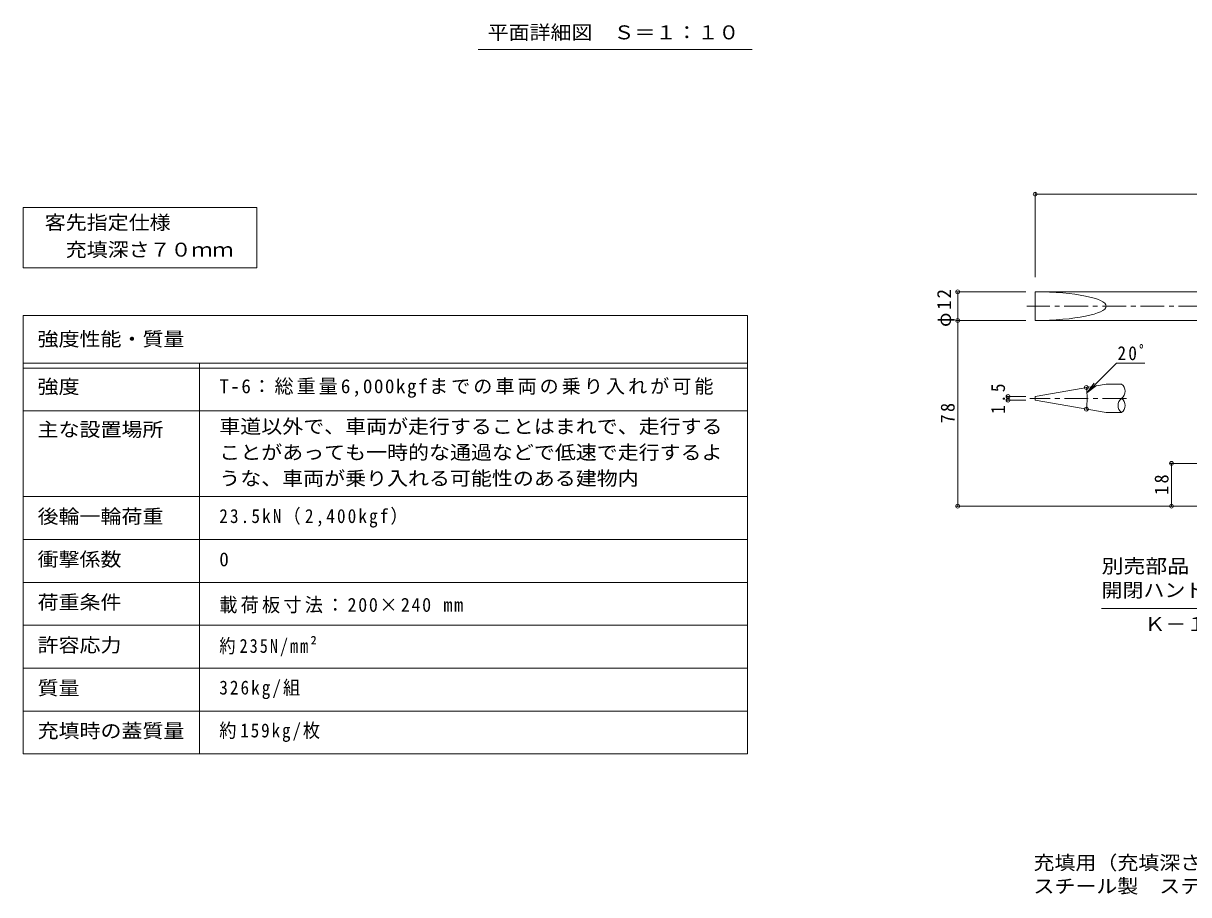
# Model space of a CAD drawing. Units: millimetres on the paper, enlarged 10 times, with parts at other scales. Extents: x -2621 to 2734, y -1962 to 1834.
# Drawn here: x -2620 to -174, y -1962 to -133 of the extents above; entities that cross this region are included whole.
import ezdxf
from ezdxf.enums import TextEntityAlignment as Align

# ---------------------------------------------------------------- set-up
doc = ezdxf.new("R2010")
doc.units = ezdxf.units.MM
doc.header["$LTSCALE"] = 10
doc.header["$PDMODE"] = 32
doc.header["$PDSIZE"] = 8
doc.linetypes.add('CHAIN1', pattern=[8, 5, -1, 1, -1])
for name, color, linetype, lineweight in [('0-4_その他', 7, 'Continuous', 9), ('D-5', 7, 'Continuous', 9), ('D-F', 7, 'Continuous', 9), ('F-5_F-5ﾚｲﾔ', 7, 'Continuous', 9), ('F-F_F-Fﾚｲﾔ', 2, 'Continuous', 9)]:
    doc.layers.add(name, color=color, linetype=linetype, lineweight=lineweight)
doc.styles.add('ＭＳ ゴシック', font='')
doc.styles.get('ＭＳ ゴシック').set_extended_font_data('MS Gothic')

msp = doc.modelspace()

# ---------------------------------------------------------------- linework, layer by layer
at = {"layer": '0-4_その他'}
msp.add_line((-1090.54, -188.09), (-1665.54, -188.09), dxfattribs=at)
at = {"layer": 'D-5', "color": 3, "linetype": 'CHAIN1'}
for p, q in [((414.54, -726.79), (-513.92, -726.79)), ((-305.08, -920.33), (-507.51, -920.33))]:
    msp.add_line(p, q, dxfattribs=at)
at = {"layer": 'D-5', "color": 3}
for p, q in [((-315.08, -890.33), (-347.55, -890.33)), ((-496.43, -916.58), (-496.43, -924.08)), ((-347.56, -950.33), (-315.08, -950.33))]:
    msp.add_line(p, q, dxfattribs=at)
at = {"layer": 'D-5'}
msp.add_line((-357.3, -1361.31), (312.7, -1361.31), dxfattribs=at)
at = {"layer": 'D-5', "color": 3}
msp.add_lwpolyline([(328.57, -696.79), (-496.43, -696.79), (-496.43, -756.79), (-51.43, -756.79)], dxfattribs=at)
for centre, start, end in [((-326.33, -905.33), 306.87005, 53.12995), ((-303.83, -935.33), 126.87005, 233.12995), ((-326.33, -935.33), 306.87005, 53.12995)]:
    msp.add_arc(centre, 18.75, start, end, dxfattribs=at)
msp.add_ellipse((-496.43, -726.79), major_axis=(148.87, 0), ratio=0.201518, start_param=4.712389, end_param=7.8539816, dxfattribs=at)
at = {"layer": 'D-F'}
for p, q in [((-496.43, -488.68), (-496.43, -666.03)), ((-496.43, -491.68), (393.57, -491.68)), ((-662.13, -696.79), (-516.06, -696.79)), ((-659.13, -696.79), (-659.13, -1146.79)), ((-662.13, -756.79), (-516.06, -756.79)), ((-325.89, -846.67), (-266.53, -846.67)), ((-387.76, -908.55), (-367.93, -893.33)), ((-556.4, -916.58), (-516.43, -916.58)), ((-556.4, -924.08), (-516.43, -924.08)), ((-553.4, -924.08), (-553.4, -916.58)), ((-213.23, -1056.79), (-81.43, -1056.79)), ((-210.23, -1146.79), (-210.23, -1056.79)), ((-662.13, -1146.79), (-76.43, -1146.79))]:
    msp.add_line(p, q, dxfattribs=at)
at = {"layer": 'D-F', "color": 3}
for p, q in [((-496.43, -916.58), (-347.55, -890.33)), ((-496.43, -924.08), (-347.56, -950.33))]:
    msp.add_line(p, q, dxfattribs=at)
at = {"layer": 'D-F'}
msp.add_lwpolyline([(-325.89, -846.67), (-387.76, -908.55), (-372.55, -888.71)], dxfattribs=at)
msp.add_arc((-517.69, -920.33), 130.46, 350, 10, dxfattribs=at)
for p in [(-496.43, -491.68), (-659.13, -696.79), (-659.13, -756.79), (-389.21, -897.68), (-553.4, -916.58), (-553.4, -924.08), (-389.21, -942.99), (-210.23, -1056.79), (-659.13, -1146.79), (-210.23, -1146.79)]:
    msp.add_point(p, dxfattribs=at)
at = {"layer": 'F-5_F-5ﾚｲﾔ'}
for p, q in [((-2620.11, -519.68), (-2620.11, -646.68)), ((-2620.11, -519.68), (-2130.11, -519.68)), ((-1100.11, -746.68), (-1100.11, -1666.68)), ((-2620.11, -946.68), (-1100.11, -946.68)), ((-2620.11, -1126.68), (-1100.11, -1126.68))]:
    msp.add_line(p, q, dxfattribs=at)
msp.add_lwpolyline([(-2620.11, -646.68), (-2130.11, -646.68), (-2130.11, -519.68)], dxfattribs=at)
at = {"layer": 'F-F_F-Fﾚｲﾔ', "color": 7}
for p, q in [((-2620.11, -746.68), (-1100.11, -746.68)), ((-2620.11, -746.68), (-2620.11, -1666.68)), ((-2620.11, -846.68), (-1100.11, -846.68)), ((-2250.11, -846.68), (-2250.11, -1666.68)), ((-2620.11, -856.68), (-1100.11, -856.68)), ((-2620.11, -946.68), (-1100.11, -946.68)), ((-2620.11, -1126.68), (-1100.11, -1126.68)), ((-2620.11, -1216.68), (-1100.11, -1216.68)), ((-2620.11, -1306.68), (-1100.11, -1306.68)), ((-1100.11, -1396.68), (-2620.11, -1396.68)), ((-1100.11, -1486.68), (-2620.11, -1486.68)), ((-1100.11, -1576.68), (-2620.11, -1576.68)), ((-1100.11, -1666.68), (-2620.11, -1666.68))]:
    msp.add_line(p, q, dxfattribs=at)

# ---------------------------------------------------------------- texts
at = {"layer": '0-4_その他', "color": 2, "style": 'ＭＳ ゴシック', "width": 1.1}
msp.add_text('平面詳細図\u3000Ｓ＝１：１０', height=29.33, dxfattribs=at).set_placement((-1645.54, -175.59), align=Align.BOTTOM_LEFT)
at = {"layer": 'D-5', "color": 2, "style": 'ＭＳ ゴシック'}
for s, width, p in [('別売部品', 1.15, (-357.3, -1295.81)), ('開閉ハンドル詳細図\u3000Ｓ＝１：２', 1.1, (-357.3, -1346.31)), ('Ｋ－１ｂ型（４本／組）', 1.1, (-267.3, -1417.53))]:
    msp.add_text(s, height=29.33, dxfattribs=dict(at, width=width)).set_placement(p, align=Align.BOTTOM_LEFT)
at = {"layer": 'D-F', "color": 2, "char_height": 29.33, "attachment_point": 7, "rotation": 90, "style": 'ＭＳ ゴシック'}
for s, insert in [('\\T1.19;φ12', (-665.13, -770.54)), ('\\T1.27;\\W0.9;1.5', (-559.4, -952.83)), ('\\T1.27;\\W0.95;78', (-665.13, -973.04)), ('\\T1.27;\\W0.95;18', (-216.23, -1123.04))]:
    msp.add_mtext(s, dxfattribs=dict(at, insert=insert))
at = {"layer": 'D-F', "color": 2, "insert": (-323.78, -840.65), "char_height": 29.33, "attachment_point": 7, "style": 'ＭＳ ゴシック'}
msp.add_mtext('\\T1.27;\\W0.9;20ﾟ', dxfattribs=at)
at = {"layer": 'F-5_F-5ﾚｲﾔ', "color": 2, "style": 'ＭＳ ゴシック', "width": 1.1}
for s, p in [('客先指定仕様', (-2575.11, -574.68)), ('\u3000充填深さ７０ｍｍ', (-2575.11, -631.68)), ('充填用（充填深さ：７０ｍｍ）\u3000屋内用\u3000二重蓋\u3000密閉形（防水・防臭形）', (-500.11, -1918.5)), ('スチール製\u3000ステンレス目地\u3000マシンハッチ\u3000Ｗ－６Ｅ－１１５０×１６００', (-500.11, -1967.71))]:
    msp.add_text(s, height=29.33, dxfattribs=at).set_placement(p, align=Align.BOTTOM_LEFT)
at = {"layer": 'F-F_F-Fﾚｲﾔ', "style": 'ＭＳ ゴシック', "width": 1.1}
for s, p in [('強度性能・質量', (-2590.11, -819.24)), ('強度', (-2590.11, -919.18)), ('主な設置場所', (-2590.11, -1009.18)), ('車道以外で、車両が走行することはまれで、走行する', (-2208.77, -1002.75)), ('ことがあっても一時的な通過などで低速で走行するよ', (-2208.77, -1057.23)), ('うな、車両が乗り入れる可能性のある建物内', (-2208.77, -1111.71)), ('後輪一輪荷重', (-2590.11, -1191.68)), ('衝撃係数', (-2590.11, -1281.68)), ('荷重条件', (-2590.11, -1371.68)), ('許容応力', (-2590.11, -1461.68)), ('質量', (-2590.11, -1551.68)), ('充填時の蓋質量', (-2590.11, -1641.68))]:
    msp.add_text(s, height=29.33, dxfattribs=at).set_placement(p, align=Align.BOTTOM_LEFT)
at = {"layer": 'F-F_F-Fﾚｲﾔ', "style": 'ＭＳ ゴシック'}
msp.add_text('0', height=29.33, dxfattribs=at).set_placement((-2208.77, -1281.68), align=Align.BOTTOM_LEFT)
at = {"layer": 'F-F_F-Fﾚｲﾔ', "char_height": 29.33, "attachment_point": 7, "style": 'ＭＳ ゴシック'}
for s, insert in [('\\T1.16;T-6：総重量6,000kgfまでの車両の乗り入れが可能', (-2208.77, -919.18)), ('\\T1.25;\\W0.9;23.5kN（2,400kgf）', (-2208.77, -1191.68)), ('\\T1.18;\\W0.95;載荷板寸法：200×240\\~mm', (-2208.77, -1371.68)), ('\\T1.25;\\W0.85;約235N/mm²', (-2208.77, -1461.68)), ('\\T1.24;\\W0.9;326kg/組', (-2208.77, -1551.68)), ('\\T1.22;\\W0.9;約159kg/枚', (-2208.77, -1641.68))]:
    msp.add_mtext(s, dxfattribs=dict(at, insert=insert))

doc.saveas('drawing.dxf')
